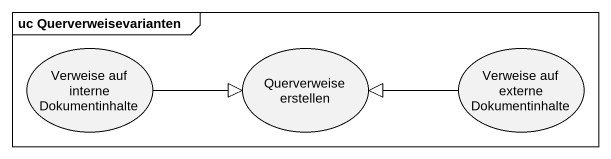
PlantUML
@startuml
mainframe uc Querverweisevarianten
usecase "Verweise auf interne Dokumentinhalte" as Verweise_auf_interne
usecase "Querverweise erstellen" as Querverweise_erstellen
usecase "Verweise auf externe Dokumentinhalte" as Verweise_auf_externe
Verweise_auf_interne -right-|> Querverweise_erstellen
Verweise_auf_externe -left-|> Querverweise_erstellen
@enduml
